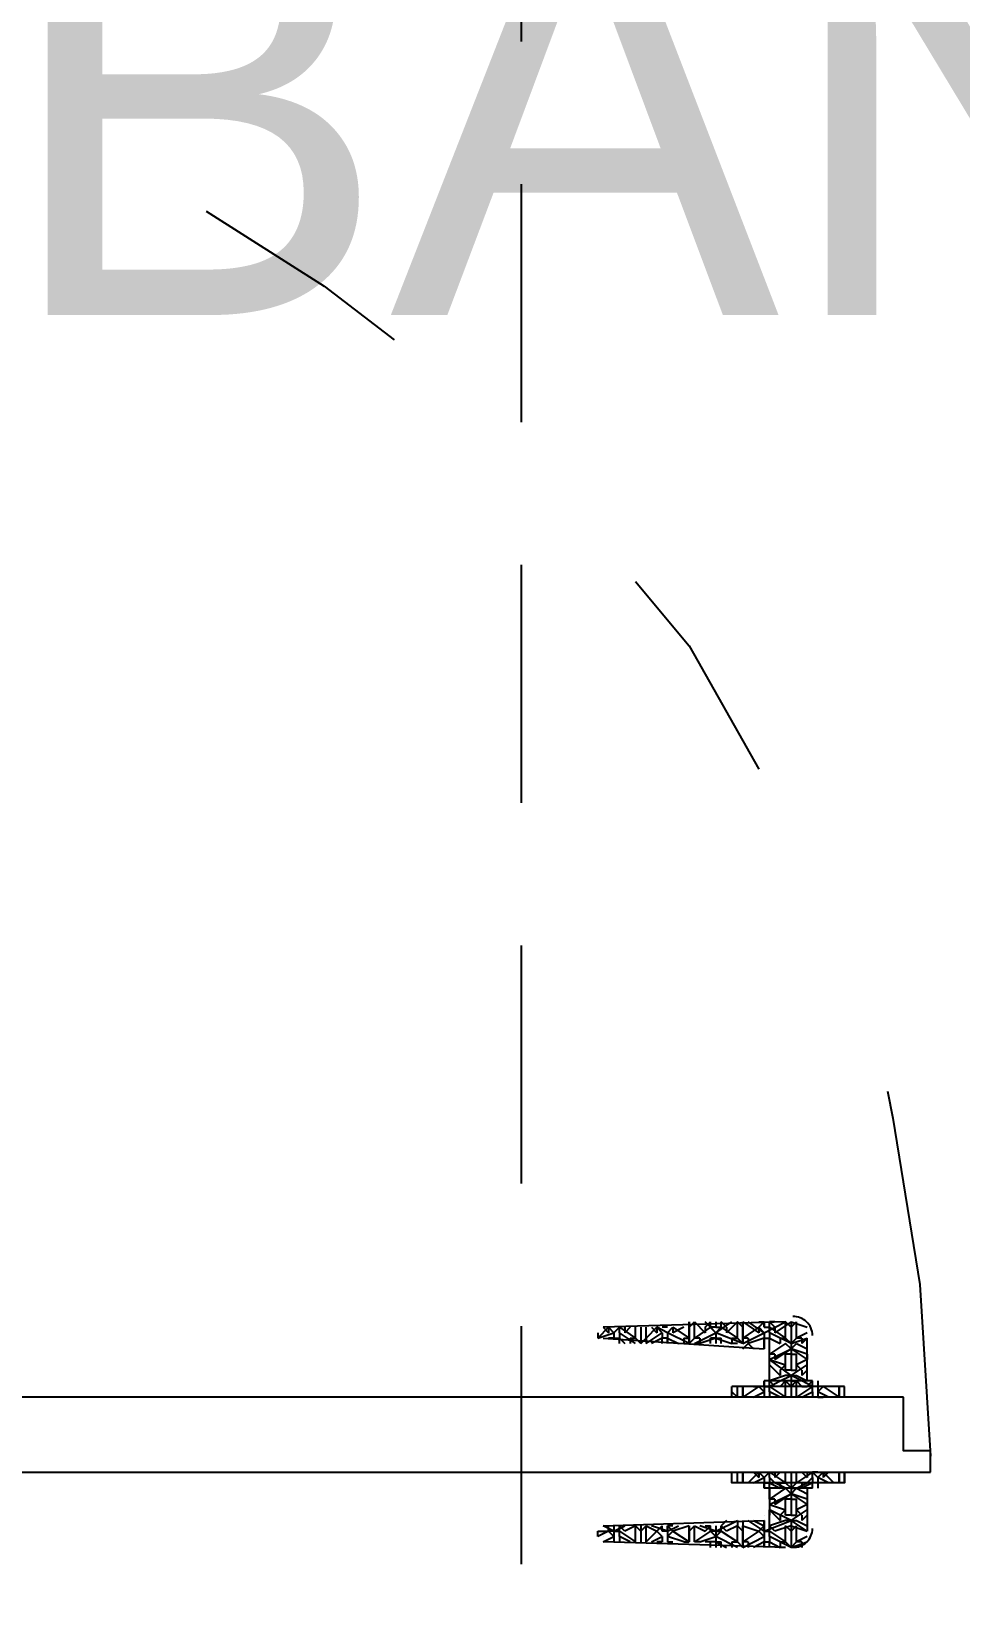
# Model space of a CAD drawing. Header units: centimetres. Extents: x -71 to 5571, y -2315 to 960.
# Drawn here: x 1711.7 to 1760.6, y 463.2 to 545.5 of the extents above; entities that cross this region are included whole.
import ezdxf
from ezdxf.enums import TextEntityAlignment as Align

# ---------------------------------------------------------------- set-up
doc = ezdxf.new("R2010")
doc.units = ezdxf.units.CM
doc.linetypes.add('AKS_SEYREK', pattern=[20, 12.5, -7.5])
for name, color, linetype in [('AKS', 8, 'AKS_SEYREK'), ('IC_DUVAR_100', 7, 'Continuous'), ('IC_KAPILAR', 7, 'Continuous'), ('ODA_ADLARI', 7, 'Continuous')]:
    doc.layers.add(name, color=color, linetype=linetype)
doc.styles.add('ARIAL_TR', font='arial.ttf')

# ---------------------------------------------------------------- blocks, each defined once
blk = doc.blocks.new('kaynak-ic-kapi')
at = {"color": 133, "linetype": 'Continuous', "lineweight": 25, "true_color": 0x6ec1dd}
for p, q in [((54328.39, 7919.031), (54328.39, 7993.181)), ((54324.442, 7991.771), (54324.442, 7920.159)), ((54324.442, 7988.67), (54323.879, 7988.67)), ((54323.879, 7988.67), (54323.879, 7982.749)), ((54324.442, 7988.67), (54323.879, 7988.67)), ((54323.879, 7988.388), (54324.442, 7988.388)), ((54324.442, 7988.388), (54323.879, 7988.388)), ((54323.879, 7987.542), (54324.442, 7988.388)), ((54324.442, 7988.67), (54324.442, 7988.67)), ((54324.442, 7988.67), (54324.442, 7988.67)), ((54324.442, 7988.388), (54324.442, 7988.388)), ((54328.953, 7988.67), (54328.39, 7988.67)), ((54328.39, 7988.388), (54328.953, 7988.388)), ((54328.953, 7988.388), (54328.39, 7988.388)), ((54323.879, 7987.824), (54323.879, 7987.542)), ((54324.16, 7987.26), (54323.879, 7987.542)), ((54323.879, 7987.542), (54323.879, 7987.542)), ((54324.442, 7987.824), (54324.16, 7987.26)), ((54324.442, 7987.26), (54324.442, 7987.542)), ((54328.39, 7987.542), (54328.953, 7988.106)), ((54328.39, 7987.824), (54328.672, 7987.542)), ((54328.672, 7987.26), (54328.39, 7987.542)), ((54328.672, 7987.26), (54328.39, 7987.542)), ((54328.39, 7987.542), (54328.672, 7987.542)), ((54320.495, 7985.851), (54320.777, 7986.696)), ((54321.059, 7986.696), (54321.341, 7986.133)), ((54321.623, 7985.851), (54321.341, 7986.696)), ((54321.341, 7986.696), (54321.623, 7986.415)), ((54323.597, 7986.696), (54321.341, 7986.696)), ((54321.623, 7986.133), (54321.905, 7986.696)), ((54322.187, 7986.696), (54321.905, 7985.851)), ((54321.905, 7985.851), (54322.469, 7986.696)), ((54322.187, 7986.696), (54322.187, 7986.696)), ((54322.187, 7986.696), (54322.469, 7986.696)), ((54322.469, 7986.696), (54322.751, 7986.133)), ((54323.033, 7986.696), (54323.315, 7986.415)), ((54323.315, 7986.133), (54323.597, 7986.696)), ((54323.597, 7987.26), (54323.879, 7987.26)), ((54323.879, 7986.696), (54323.597, 7986.978)), ((54323.879, 7986.978), (54323.597, 7986.978)), ((54323.597, 7986.978), (54323.597, 7986.978)), ((54323.597, 7986.978), (54323.597, 7984.441)), ((54323.879, 7987.26), (54323.879, 7987.26)), ((54323.879, 7987.26), (54324.442, 7987.26)), ((54323.879, 7987.26), (54323.879, 7986.978)), ((54323.879, 7987.26), (54323.879, 7987.26)), ((54323.879, 7987.26), (54323.879, 7986.978)), ((54323.879, 7987.26), (54323.879, 7987.26)), ((54324.16, 7986.978), (54323.879, 7986.978)), ((54323.879, 7986.978), (54324.442, 7986.133)), ((54323.879, 7986.978), (54323.879, 7986.978)), ((54323.879, 7986.696), (54323.879, 7986.696)), ((54323.879, 7986.415), (54323.879, 7986.696)), ((54324.16, 7987.26), (54324.442, 7987.26)), ((54324.442, 7986.415), (54324.16, 7986.978)), ((54324.16, 7986.978), (54324.442, 7986.978)), ((54324.442, 7987.26), (54324.442, 7987.26)), ((54324.442, 7987.26), (54324.442, 7987.26)), ((54324.442, 7986.978), (54324.442, 7986.978)), ((54324.442, 7986.978), (54324.442, 7986.978)), ((54324.442, 7986.978), (54324.442, 7986.978)), ((54328.39, 7987.26), (54328.39, 7987.26)), ((54328.39, 7987.26), (54328.39, 7987.26)), ((54328.39, 7987.26), (54328.39, 7986.978)), ((54328.672, 7986.978), (54328.39, 7986.978)), ((54328.39, 7986.978), (54328.953, 7986.133)), ((54328.39, 7986.696), (54328.672, 7986.696)), ((54328.39, 7986.415), (54328.672, 7986.696)), ((54328.672, 7987.26), (54328.953, 7987.26)), ((54328.672, 7987.26), (54328.953, 7987.26)), ((54328.953, 7986.696), (54328.672, 7986.978)), ((54328.672, 7986.978), (54328.953, 7986.978)), ((54328.953, 7987.26), (54329.235, 7987.26)), ((54328.953, 7987.26), (54328.953, 7987.26)), ((54328.953, 7987.26), (54328.953, 7986.978)), ((54328.953, 7987.26), (54328.953, 7987.26)), ((54328.953, 7986.978), (54328.953, 7986.978)), ((54329.235, 7986.978), (54328.953, 7986.978)), ((54328.953, 7986.978), (54329.235, 7986.415)), ((54328.953, 7986.978), (54328.953, 7986.978)), ((54329.235, 7986.978), (54329.235, 7984.441)), ((54329.235, 7986.133), (54329.517, 7986.696)), ((54329.235, 7986.696), (54331.491, 7986.696)), ((54329.799, 7986.696), (54329.517, 7985.851)), ((54329.517, 7985.851), (54330.081, 7986.696)), ((54329.799, 7986.696), (54329.799, 7986.696)), ((54329.799, 7986.696), (54330.081, 7986.696)), ((54330.081, 7986.696), (54330.363, 7986.133)), ((54330.645, 7986.696), (54330.927, 7986.415)), ((54330.927, 7986.133), (54331.209, 7986.696)), ((54331.209, 7985.851), (54331.491, 7986.696)), ((54331.491, 7986.696), (54331.491, 7986.696)), ((54331.491, 7986.696), (54331.491, 7986.696)), ((54331.773, 7986.696), (54332.055, 7986.133)), ((54332.337, 7985.851), (54332.055, 7986.696)), ((54320.777, 7985.851), (54320.495, 7986.133)), ((54321.341, 7986.133), (54320.495, 7986.133)), ((54320.495, 7985.851), (54320.495, 7985.851)), ((54320.495, 7985.851), (54320.495, 7985.851)), ((54320.777, 7985.851), (54320.495, 7985.569)), ((54320.495, 7985.851), (54321.059, 7985.005)), ((54321.623, 7985.851), (54321.059, 7984.723)), ((54321.341, 7986.415), (54321.341, 7986.133)), ((54321.341, 7986.415), (54321.623, 7986.415)), ((54321.623, 7985.851), (54321.341, 7986.133)), ((54321.623, 7985.851), (54321.341, 7985.569)), ((54321.905, 7985.851), (54321.623, 7986.133)), ((54321.905, 7985.851), (54321.623, 7985.569)), ((54322.469, 7984.723), (54321.905, 7985.851)), ((54321.905, 7985.851), (54321.905, 7985.851)), ((54321.905, 7985.851), (54321.905, 7985.851)), ((54321.905, 7985.851), (54322.469, 7985.005)), ((54322.187, 7985.851), (54322.187, 7986.133)), ((54323.033, 7986.133), (54322.187, 7986.133)), ((54322.187, 7985.851), (54322.187, 7985.569)), ((54323.033, 7986.415), (54322.751, 7986.133)), ((54323.033, 7986.415), (54323.315, 7986.415)), ((54323.033, 7985.851), (54323.033, 7986.133)), ((54323.033, 7985.851), (54323.033, 7985.569)), ((54323.315, 7985.851), (54323.315, 7986.133)), ((54323.315, 7985.851), (54323.597, 7985.851)), ((54323.315, 7985.851), (54323.597, 7985.851)), ((54323.315, 7985.851), (54323.315, 7985.569)), ((54323.315, 7985.851), (54323.597, 7985.851)), ((54323.879, 7985.851), (54323.597, 7986.133)), ((54323.879, 7986.133), (54323.597, 7986.133)), ((54323.597, 7985.851), (54323.879, 7985.851)), ((54323.879, 7985.851), (54323.597, 7985.569)), ((54323.597, 7985.851), (54323.597, 7985.569)), ((54324.442, 7986.133), (54323.879, 7986.133)), ((54323.879, 7985.851), (54324.442, 7985.851)), ((54324.442, 7986.133), (54324.442, 7986.133)), ((54328.953, 7986.133), (54328.39, 7986.133)), ((54328.39, 7985.851), (54328.953, 7985.851)), ((54328.953, 7986.415), (54328.953, 7986.133)), ((54328.953, 7986.415), (54329.235, 7986.415)), ((54329.235, 7985.851), (54328.953, 7986.133)), ((54328.953, 7986.133), (54328.953, 7986.133)), ((54328.953, 7986.133), (54328.953, 7986.133)), ((54328.953, 7985.851), (54329.235, 7985.851)), ((54329.235, 7985.851), (54328.953, 7985.569)), ((54329.235, 7986.415), (54329.235, 7986.415)), ((54329.517, 7985.851), (54329.235, 7986.133)), ((54329.235, 7985.851), (54330.645, 7985.851)), ((54329.235, 7985.851), (54329.235, 7985.569)), ((54329.235, 7985.851), (54329.235, 7985.851)), ((54329.517, 7985.851), (54329.235, 7985.569)), ((54330.081, 7984.723), (54329.517, 7985.851)), ((54329.517, 7985.851), (54329.517, 7985.851)), ((54329.517, 7985.851), (54329.517, 7985.851)), ((54329.517, 7985.851), (54330.081, 7985.005)), ((54329.799, 7985.851), (54329.799, 7986.133)), ((54330.645, 7986.133), (54329.799, 7986.133)), ((54329.799, 7985.851), (54329.799, 7985.569)), ((54330.645, 7986.415), (54330.363, 7986.133)), ((54330.645, 7986.415), (54330.927, 7986.415)), ((54330.645, 7985.851), (54330.645, 7986.133)), ((54330.645, 7985.851), (54330.645, 7985.569)), ((54330.927, 7985.851), (54330.927, 7986.133)), ((54330.927, 7985.851), (54332.337, 7985.851)), ((54330.927, 7985.851), (54331.209, 7985.851)), ((54330.927, 7985.851), (54330.927, 7985.569)), ((54330.927, 7985.851), (54331.209, 7985.851)), ((54331.491, 7985.851), (54331.209, 7986.133)), ((54332.055, 7986.133), (54331.209, 7986.133)), ((54331.491, 7985.851), (54331.209, 7985.569)), ((54331.209, 7985.851), (54331.491, 7985.005)), ((54332.337, 7985.851), (54331.773, 7984.723)), ((54332.055, 7986.415), (54332.055, 7986.133)), ((54332.055, 7986.415), (54332.337, 7986.415)), ((54332.337, 7985.851), (54332.055, 7986.133)), ((54332.337, 7985.851), (54332.055, 7985.569)), ((54321.341, 7985.569), (54320.495, 7985.569)), ((54320.495, 7985.569), (54320.777, 7975.983)), ((54320.777, 7985.005), (54320.495, 7984.723)), ((54320.495, 7985.005), (54320.495, 7984.723)), ((54320.777, 7984.723), (54321.341, 7985.569)), ((54320.777, 7985.005), (54321.059, 7985.005)), ((54321.341, 7985.287), (54321.341, 7985.569)), ((54321.341, 7985.287), (54321.623, 7985.287)), ((54321.341, 7984.723), (54321.623, 7985.287)), ((54321.623, 7985.569), (54322.187, 7984.723)), ((54323.033, 7985.569), (54322.187, 7985.569)), ((54322.187, 7985.005), (54322.187, 7984.723)), ((54322.187, 7985.005), (54322.469, 7985.005)), ((54322.469, 7984.723), (54322.751, 7985.569)), ((54323.033, 7985.287), (54322.751, 7985.569)), ((54322.751, 7984.723), (54323.315, 7985.287)), ((54323.033, 7985.287), (54323.315, 7985.287)), ((54323.315, 7985.569), (54323.597, 7984.723)), ((54323.879, 7985.569), (54323.597, 7985.569)), ((54323.597, 7985.569), (54323.879, 7985.287)), ((54323.879, 7985.005), (54323.597, 7984.723)), ((54324.442, 7985.569), (54323.879, 7985.569)), ((54323.879, 7984.723), (54324.442, 7985.569)), ((54323.879, 7985.287), (54323.879, 7985.005)), ((54323.879, 7985.005), (54323.879, 7985.005)), ((54324.442, 7985.287), (54324.16, 7984.723)), ((54324.442, 7985.569), (54324.442, 7985.569)), ((54328.953, 7985.569), (54328.39, 7985.569)), ((54328.39, 7984.723), (54328.953, 7985.569)), ((54328.39, 7985.287), (54328.672, 7985.005)), ((54328.39, 7985.005), (54328.672, 7985.005)), ((54328.953, 7985.005), (54328.672, 7984.723)), ((54329.235, 7985.569), (54328.953, 7985.005)), ((54328.953, 7985.287), (54328.953, 7985.569)), ((54328.953, 7985.569), (54328.953, 7985.569)), ((54328.953, 7985.569), (54328.953, 7985.569)), ((54328.953, 7985.287), (54329.235, 7985.287)), ((54328.953, 7984.723), (54329.235, 7985.287)), ((54329.235, 7985.569), (54329.799, 7984.723)), ((54329.235, 7985.287), (54329.235, 7985.287)), ((54329.235, 7985.287), (54329.235, 7985.287)), ((54330.645, 7985.569), (54329.799, 7985.569)), ((54329.799, 7985.005), (54329.799, 7984.723)), ((54329.799, 7985.005), (54330.081, 7985.005)), ((54330.081, 7984.723), (54330.363, 7985.569)), ((54330.645, 7985.287), (54330.363, 7985.569)), ((54330.363, 7984.723), (54330.927, 7985.287)), ((54330.645, 7985.287), (54330.927, 7985.287)), ((54330.927, 7985.569), (54331.209, 7984.723)), ((54332.055, 7985.569), (54331.209, 7985.569)), ((54331.491, 7985.005), (54331.209, 7984.723)), ((54331.491, 7984.723), (54332.055, 7985.569)), ((54331.491, 7985.005), (54331.491, 7985.005)), ((54332.055, 7985.287), (54332.055, 7985.569)), ((54332.337, 7985.569), (54332.055, 7975.983)), ((54332.055, 7985.287), (54332.337, 7985.287)), ((54332.055, 7984.723), (54332.337, 7985.287)), ((54332.337, 7985.569), (54332.337, 7985.569)), ((54332.337, 7985.569), (54332.337, 7985.287)), ((54320.777, 7984.723), (54320.495, 7984.723)), ((54320.495, 7984.441), (54320.777, 7984.441)), ((54321.059, 7984.441), (54320.495, 7983.595)), ((54320.777, 7984.159), (54320.495, 7984.441)), ((54320.777, 7984.441), (54320.495, 7984.441)), ((54320.495, 7984.159), (54320.495, 7984.441)), ((54320.495, 7983.313), (54321.059, 7984.159)), ((54320.777, 7984.441), (54320.777, 7984.723)), ((54321.059, 7984.723), (54320.777, 7984.723)), ((54320.777, 7984.441), (54320.777, 7984.441)), ((54321.059, 7984.441), (54320.777, 7984.159)), ((54320.777, 7984.159), (54321.059, 7984.159)), ((54320.777, 7984.159), (54321.341, 7983.313)), ((54321.059, 7984.723), (54321.341, 7984.723)), ((54321.059, 7984.441), (54321.905, 7984.441)), ((54321.059, 7984.441), (54321.341, 7984.441)), ((54321.341, 7984.441), (54321.341, 7984.723)), ((54322.187, 7984.723), (54321.341, 7984.723)), ((54321.341, 7984.441), (54321.341, 7984.441)), ((54321.905, 7984.441), (54321.341, 7984.441)), ((54321.341, 7984.441), (54321.623, 7983.595)), ((54321.341, 7975.983), (54321.905, 7984.441)), ((54323.597, 7984.723), (54321.905, 7984.723)), ((54321.905, 7984.441), (54321.905, 7984.441)), ((54322.187, 7984.723), (54322.187, 7984.723)), ((54322.469, 7984.723), (54322.469, 7984.723)), ((54322.751, 7984.723), (54322.751, 7984.723)), ((54323.597, 7984.723), (54322.751, 7984.723)), ((54323.879, 7984.723), (54323.597, 7984.723)), ((54323.597, 7984.723), (54323.597, 7984.723)), ((54323.597, 7984.441), (54323.879, 7984.441)), ((54323.879, 7984.441), (54323.597, 7984.441)), ((54323.879, 7984.441), (54323.879, 7984.723)), ((54323.879, 7984.441), (54323.879, 7984.723)), ((54324.16, 7984.723), (54323.879, 7984.723)), ((54323.879, 7984.441), (54324.442, 7984.441)), ((54323.879, 7984.441), (54323.879, 7984.441)), ((54323.879, 7984.441), (54323.879, 7984.159)), ((54323.879, 7984.441), (54323.879, 7984.441)), ((54324.16, 7984.441), (54323.879, 7984.159)), ((54323.879, 7984.441), (54323.879, 7984.441)), ((54323.879, 7984.159), (54323.879, 7984.159)), ((54323.879, 7983.877), (54323.879, 7984.159)), ((54323.879, 7984.159), (54324.442, 7983.313)), ((54323.879, 7984.159), (54323.879, 7984.159)), ((54324.16, 7984.723), (54324.442, 7984.723)), ((54324.442, 7983.877), (54324.16, 7984.441)), ((54324.16, 7984.441), (54324.442, 7984.441)), ((54324.442, 7984.723), (54324.442, 7984.723)), ((54324.442, 7984.723), (54324.442, 7984.723)), ((54324.442, 7984.723), (54324.442, 7984.723)), ((54324.442, 7984.441), (54324.442, 7984.441)), ((54324.442, 7984.441), (54324.442, 7984.441)), ((54324.442, 7984.441), (54324.442, 7984.441)), ((54328.39, 7984.441), (54328.39, 7984.723)), ((54328.672, 7984.723), (54328.39, 7984.723)), ((54328.39, 7984.441), (54328.39, 7984.441)), ((54328.672, 7984.441), (54328.39, 7984.159)), ((54328.39, 7984.441), (54328.39, 7984.441)), ((54328.672, 7984.441), (54328.39, 7984.159)), ((54328.39, 7984.159), (54328.672, 7984.159)), ((54328.39, 7983.877), (54328.672, 7984.159)), ((54328.39, 7984.159), (54328.953, 7983.595)), ((54328.672, 7984.723), (54328.953, 7984.723)), ((54328.672, 7984.441), (54328.953, 7984.441)), ((54328.672, 7984.441), (54328.953, 7984.441)), ((54328.953, 7984.723), (54328.953, 7984.723)), ((54328.953, 7984.441), (54328.953, 7984.723)), ((54329.235, 7984.723), (54328.953, 7984.723)), ((54328.953, 7984.441), (54329.235, 7984.441)), ((54328.953, 7984.441), (54328.953, 7984.441)), ((54328.953, 7984.441), (54328.953, 7984.441)), ((54329.235, 7984.441), (54328.953, 7984.441)), ((54328.953, 7984.441), (54328.953, 7984.159)), ((54328.953, 7984.441), (54328.953, 7984.441)), ((54328.953, 7984.159), (54328.953, 7984.159)), ((54329.799, 7984.723), (54329.235, 7984.723)), ((54329.235, 7984.723), (54330.645, 7984.723)), ((54329.799, 7984.723), (54329.799, 7984.723)), ((54330.081, 7984.723), (54330.081, 7984.723)), ((54330.363, 7984.723), (54330.363, 7984.723)), ((54331.491, 7984.723), (54330.363, 7984.723)), ((54330.645, 7984.441), (54330.645, 7984.441)), ((54331.491, 7984.441), (54330.927, 7983.595)), ((54331.491, 7984.441), (54330.927, 7984.441)), ((54330.927, 7983.877), (54331.209, 7984.441)), ((54331.209, 7975.983), (54330.927, 7984.441)), ((54331.491, 7984.159), (54331.209, 7984.441)), ((54331.209, 7983.313), (54331.491, 7984.159)), ((54331.491, 7984.441), (54331.491, 7984.723)), ((54331.773, 7984.723), (54331.491, 7984.723)), ((54331.491, 7984.441), (54331.491, 7984.441)), ((54331.773, 7984.441), (54331.491, 7984.159)), ((54331.491, 7984.159), (54331.491, 7984.159)), ((54331.491, 7984.159), (54332.055, 7983.313)), ((54331.773, 7984.723), (54332.055, 7984.723)), ((54332.337, 7983.313), (54331.773, 7984.441)), ((54331.773, 7984.441), (54332.055, 7984.441)), ((54332.055, 7984.441), (54332.055, 7984.723)), ((54332.337, 7984.723), (54332.055, 7984.723)), ((54332.055, 7984.441), (54332.055, 7984.441)), ((54332.337, 7984.441), (54332.055, 7984.441)), ((54332.055, 7984.441), (54332.337, 7983.877)), ((54320.495, 7983.313), (54321.623, 7983.313)), ((54320.495, 7983.313), (54320.495, 7983.313)), ((54320.777, 7983.313), (54320.495, 7983.313)), ((54320.777, 7983.313), (54320.495, 7983.031)), ((54321.341, 7983.313), (54320.495, 7983.313)), ((54321.341, 7983.595), (54321.341, 7983.313)), ((54321.341, 7983.595), (54321.623, 7983.595)), ((54321.623, 7983.313), (54321.341, 7983.313)), ((54321.623, 7983.313), (54321.341, 7983.031)), ((54321.623, 7983.595), (54321.905, 7983.877)), ((54321.905, 7983.313), (54321.623, 7983.595)), ((54323.879, 7983.313), (54324.442, 7983.313)), ((54324.442, 7983.313), (54323.879, 7983.313)), ((54324.442, 7983.313), (54324.442, 7983.313)), ((54328.39, 7983.313), (54328.953, 7983.313)), ((54328.953, 7983.313), (54328.39, 7983.313)), ((54330.927, 7983.313), (54332.337, 7983.313)), ((54330.927, 7983.313), (54331.209, 7983.313)), ((54331.491, 7983.313), (54331.209, 7983.313)), ((54331.491, 7983.313), (54331.209, 7983.031)), ((54332.055, 7983.313), (54331.209, 7983.313)), ((54332.055, 7983.595), (54332.055, 7983.313)), ((54332.055, 7983.595), (54332.337, 7983.595)), ((54332.337, 7983.313), (54332.055, 7983.313)), ((54332.337, 7983.313), (54332.055, 7983.031)), ((54320.495, 7983.031), (54320.495, 7983.031)), ((54321.341, 7983.031), (54320.495, 7983.031)), ((54320.495, 7983.031), (54321.059, 7982.467)), ((54320.777, 7982.467), (54320.495, 7982.185)), ((54320.777, 7982.185), (54321.341, 7983.031)), ((54320.777, 7982.467), (54321.059, 7982.467)), ((54321.341, 7982.749), (54321.341, 7983.031)), ((54321.341, 7982.749), (54321.623, 7982.749)), ((54321.341, 7981.903), (54321.623, 7982.749)), ((54321.623, 7983.031), (54321.623, 7982.749)), ((54321.623, 7982.749), (54321.623, 7982.749)), ((54324.442, 7983.031), (54323.879, 7983.031)), ((54324.442, 7982.749), (54323.879, 7982.749)), ((54324.16, 7982.749), (54324.442, 7983.031)), ((54324.442, 7983.031), (54324.442, 7983.031)), ((54328.953, 7983.031), (54328.39, 7983.031)), ((54328.953, 7982.749), (54328.953, 7982.749)), ((54331.491, 7981.903), (54330.927, 7983.031)), ((54330.927, 7983.031), (54331.209, 7983.031)), ((54330.927, 7982.467), (54331.209, 7982.185)), ((54332.055, 7983.031), (54331.209, 7983.031)), ((54331.209, 7983.031), (54331.491, 7982.467)), ((54331.491, 7982.467), (54331.209, 7982.185)), ((54331.491, 7982.185), (54332.055, 7983.031)), ((54331.491, 7982.467), (54331.491, 7982.467)), ((54332.337, 7983.031), (54331.773, 7981.903)), ((54332.055, 7982.749), (54332.055, 7983.031)), ((54332.055, 7982.749), (54332.337, 7982.749)), ((54332.055, 7981.903), (54332.337, 7982.467)), ((54320.777, 7982.185), (54320.495, 7982.185)), ((54320.495, 7982.185), (54320.495, 7982.185)), ((54320.495, 7981.903), (54320.777, 7981.903)), ((54320.777, 7981.34), (54320.495, 7981.622)), ((54320.777, 7981.622), (54320.495, 7981.622)), ((54320.495, 7981.622), (54320.495, 7981.622)), ((54320.777, 7981.903), (54320.777, 7982.185)), ((54321.059, 7981.903), (54320.777, 7982.185)), ((54320.777, 7981.903), (54320.777, 7981.622)), ((54321.059, 7981.903), (54320.777, 7981.622)), ((54320.777, 7981.622), (54321.341, 7980.776)), ((54321.059, 7981.903), (54321.623, 7981.903)), ((54321.059, 7981.903), (54321.341, 7981.903)), ((54321.059, 7981.903), (54321.341, 7981.903)), ((54321.341, 7981.903), (54321.341, 7982.185)), ((54321.623, 7982.185), (54321.341, 7982.185)), ((54321.341, 7981.903), (54321.341, 7981.622)), ((54321.341, 7981.903), (54321.623, 7981.058)), ((54321.623, 7981.622), (54321.341, 7981.622)), ((54331.491, 7982.185), (54331.209, 7982.185)), ((54331.491, 7981.903), (54331.209, 7981.058)), ((54331.491, 7981.34), (54331.209, 7981.622)), ((54331.491, 7981.622), (54331.209, 7981.622)), ((54331.209, 7981.34), (54331.209, 7981.622)), ((54331.491, 7981.903), (54331.491, 7982.185)), ((54331.773, 7981.903), (54331.491, 7982.185)), ((54331.491, 7981.903), (54331.491, 7981.622)), ((54331.773, 7981.903), (54331.491, 7981.622)), ((54331.491, 7981.622), (54332.055, 7980.776)), ((54332.055, 7981.058), (54331.773, 7981.903)), ((54331.773, 7981.903), (54332.055, 7981.903)), ((54331.773, 7981.903), (54332.055, 7981.903)), ((54332.055, 7981.903), (54332.055, 7982.185)), ((54332.337, 7982.185), (54332.055, 7982.185)), ((54332.055, 7981.903), (54332.055, 7981.622)), ((54332.055, 7981.903), (54332.055, 7981.34)), ((54332.337, 7981.622), (54332.055, 7981.622)), ((54320.495, 7980.776), (54321.059, 7981.34)), ((54320.777, 7980.494), (54320.495, 7980.776)), ((54321.341, 7980.776), (54320.495, 7980.776)), ((54320.777, 7981.34), (54321.059, 7981.34)), ((54321.341, 7981.058), (54321.341, 7980.776)), ((54321.341, 7981.058), (54321.623, 7981.058)), ((54321.623, 7980.494), (54321.341, 7980.776)), ((54321.623, 7980.776), (54321.623, 7981.058)), ((54321.623, 7980.776), (54321.623, 7980.776)), ((54331.209, 7980.776), (54331.491, 7981.34)), ((54331.209, 7980.776), (54331.209, 7980.776)), ((54331.491, 7980.494), (54331.209, 7980.776)), ((54332.055, 7980.776), (54331.209, 7980.776)), ((54331.491, 7981.34), (54331.491, 7981.34)), ((54332.055, 7981.058), (54332.055, 7980.776)), ((54332.055, 7981.058), (54332.055, 7981.058)), ((54332.055, 7980.776), (54332.055, 7980.776)), ((54320.495, 7980.494), (54321.623, 7980.494)), ((54320.777, 7980.494), (54320.495, 7980.494)), ((54321.341, 7980.494), (54320.495, 7980.494)), ((54320.777, 7979.648), (54321.341, 7980.494)), ((54320.777, 7980.212), (54321.059, 7979.648)), ((54321.623, 7980.494), (54321.341, 7980.494)), ((54321.341, 7980.212), (54321.341, 7980.494)), ((54321.341, 7980.212), (54321.623, 7980.212)), ((54321.341, 7979.366), (54321.623, 7979.93)), ((54331.209, 7980.494), (54332.055, 7980.494)), ((54331.209, 7980.494), (54331.209, 7980.494)), ((54331.491, 7980.494), (54331.209, 7980.494)), ((54332.055, 7980.494), (54331.209, 7980.494)), ((54331.209, 7980.494), (54331.491, 7979.648)), ((54331.491, 7979.366), (54331.209, 7979.93)), ((54331.491, 7979.648), (54332.055, 7980.494)), ((54332.055, 7980.212), (54331.773, 7979.366)), ((54332.055, 7980.494), (54332.055, 7980.494)), ((54332.055, 7980.212), (54332.055, 7980.494)), ((54332.055, 7980.212), (54332.055, 7980.212)), ((54321.059, 7979.366), (54320.777, 7979.648)), ((54321.059, 7979.366), (54320.777, 7979.648)), ((54320.777, 7979.648), (54320.777, 7979.648)), ((54320.777, 7979.648), (54321.059, 7979.648)), ((54320.777, 7979.366), (54320.777, 7979.366)), ((54320.777, 7979.366), (54320.777, 7979.366)), ((54320.777, 7979.366), (54320.777, 7979.084)), ((54320.777, 7979.366), (54320.777, 7979.366)), ((54321.059, 7979.084), (54320.777, 7978.802)), ((54320.777, 7979.084), (54320.777, 7979.084)), ((54321.059, 7979.366), (54321.623, 7979.366)), ((54321.059, 7979.366), (54321.341, 7979.366)), ((54321.623, 7978.238), (54321.059, 7979.084)), ((54321.059, 7979.084), (54321.341, 7979.084)), ((54321.341, 7979.366), (54321.341, 7979.366)), ((54321.341, 7979.366), (54321.341, 7979.084)), ((54321.623, 7979.366), (54321.341, 7979.366)), ((54321.623, 7979.084), (54321.341, 7979.084)), ((54321.341, 7979.084), (54321.623, 7978.52)), ((54331.491, 7979.648), (54331.209, 7979.366)), ((54331.209, 7979.648), (54331.209, 7979.366)), ((54331.491, 7979.366), (54331.209, 7978.52)), ((54331.491, 7979.366), (54331.209, 7979.366)), ((54331.491, 7978.802), (54331.209, 7979.084)), ((54331.491, 7979.084), (54331.209, 7979.084)), ((54331.209, 7979.084), (54331.209, 7979.084)), ((54331.773, 7979.366), (54331.491, 7979.648)), ((54331.491, 7979.648), (54331.491, 7979.648)), ((54331.491, 7979.366), (54331.491, 7979.366)), ((54331.491, 7979.366), (54331.491, 7979.084)), ((54331.773, 7979.084), (54331.491, 7978.802)), ((54331.773, 7979.366), (54332.055, 7979.366)), ((54332.055, 7978.52), (54331.773, 7979.084)), ((54331.773, 7979.084), (54332.055, 7979.084)), ((54332.055, 7979.366), (54332.055, 7979.648)), ((54332.055, 7979.366), (54332.055, 7979.366)), ((54332.055, 7979.366), (54332.055, 7979.366)), ((54332.055, 7979.084), (54332.055, 7979.084)), ((54332.055, 7979.084), (54332.055, 7979.084)), ((54332.055, 7979.084), (54332.055, 7978.802)), ((54320.777, 7978.802), (54321.059, 7978.802)), ((54320.777, 7978.52), (54321.059, 7978.802)), ((54320.777, 7978.802), (54321.341, 7978.238)), ((54331.209, 7978.238), (54331.491, 7978.802)), ((54331.491, 7978.802), (54331.491, 7978.802)), ((54331.491, 7978.802), (54332.055, 7978.238)), ((54321.341, 7978.238), (54320.777, 7978.238)), ((54320.777, 7977.956), (54321.623, 7977.956)), ((54321.341, 7977.674), (54320.777, 7977.674)), ((54320.777, 7976.829), (54321.341, 7977.674)), ((54321.623, 7977.674), (54321.059, 7976.829)), ((54321.623, 7977.956), (54321.341, 7978.238)), ((54321.341, 7978.238), (54321.341, 7978.238)), ((54321.341, 7978.238), (54321.623, 7978.238)), ((54321.623, 7977.956), (54321.341, 7977.674)), ((54321.341, 7977.392), (54321.341, 7977.674)), ((54331.491, 7977.956), (54331.209, 7978.238)), ((54332.055, 7978.238), (54331.209, 7978.238)), ((54331.209, 7977.956), (54332.055, 7977.956)), ((54331.491, 7977.956), (54331.209, 7977.674)), ((54332.055, 7977.674), (54331.209, 7977.674)), ((54331.209, 7977.674), (54331.491, 7977.111)), ((54331.491, 7976.829), (54332.055, 7977.674)), ((54332.055, 7978.238), (54332.055, 7978.238)), ((54332.055, 7977.674), (54332.055, 7977.674)), ((54320.777, 7977.392), (54321.059, 7977.111)), ((54320.777, 7977.111), (54321.059, 7977.111)), ((54321.059, 7976.829), (54320.777, 7976.829)), ((54321.059, 7976.829), (54321.341, 7976.829)), ((54321.341, 7977.392), (54321.623, 7977.392)), ((54321.341, 7976.829), (54321.623, 7977.111)), ((54321.341, 7976.547), (54321.341, 7976.829)), ((54321.623, 7976.829), (54321.341, 7976.829)), ((54331.491, 7976.547), (54331.209, 7977.111)), ((54331.491, 7977.111), (54331.209, 7976.829)), ((54331.491, 7976.829), (54331.209, 7976.829)), ((54331.491, 7977.111), (54331.491, 7977.111)), ((54331.491, 7976.547), (54331.491, 7976.829)), ((54331.773, 7976.829), (54331.491, 7976.829)), ((54332.055, 7977.392), (54331.773, 7976.829)), ((54331.773, 7976.829), (54332.055, 7976.829)), ((54332.055, 7976.829), (54332.055, 7976.829)), ((54320.777, 7976.547), (54320.777, 7976.547)), ((54321.059, 7976.547), (54320.777, 7976.265)), ((54320.777, 7976.547), (54320.777, 7976.547)), ((54320.777, 7976.547), (54320.777, 7976.547)), ((54321.059, 7976.547), (54320.777, 7976.265)), ((54320.777, 7976.265), (54321.059, 7976.265)), ((54320.777, 7975.983), (54321.059, 7976.265)), ((54320.777, 7976.265), (54321.341, 7975.701)), ((54321.059, 7976.547), (54321.341, 7976.547)), ((54321.059, 7976.547), (54321.341, 7976.547)), ((54321.059, 7975.983), (54321.059, 7975.983)), ((54321.341, 7976.547), (54321.341, 7976.265)), ((54321.341, 7976.547), (54321.341, 7976.265)), ((54321.341, 7976.265), (54321.341, 7976.265)), ((54321.341, 7975.983), (54321.341, 7975.983)), ((54331.491, 7976.547), (54331.209, 7975.983)), ((54331.491, 7976.265), (54331.209, 7976.265)), ((54331.491, 7976.265), (54331.209, 7976.265)), ((54331.491, 7976.547), (54331.491, 7976.265)), ((54331.773, 7976.547), (54331.491, 7976.265)), ((54331.491, 7976.265), (54331.491, 7976.265)), ((54331.491, 7975.701), (54331.491, 7976.265)), ((54331.491, 7976.265), (54331.773, 7975.701)), ((54331.491, 7975.983), (54331.491, 7975.983)), ((54332.055, 7975.983), (54331.773, 7976.547)), ((54331.773, 7976.547), (54332.055, 7976.547)), ((54331.773, 7975.983), (54331.773, 7975.983)), ((54332.055, 7976.547), (54332.055, 7976.547)), ((54321.059, 7975.701), (54321.341, 7975.701)), ((54331.773, 7975.701), (54331.491, 7975.701))]:
    blk.add_line(p, q, dxfattribs=at)
at = {"color": 7, "linetype": 'Continuous', "lineweight": 25}
for points in [[(54308.372, 7990.926), (54309.782, 7991.208), (54318.522, 7992.617), (54327.544, 7993.181)], [(54281.588, 7977.674), (54284.971, 7980.494), (54291.455, 7984.159)], [(54262.134, 7955.119), (54266.081, 7961.322), (54268.9, 7964.987)]]:
    blk.add_lwpolyline(points, dxfattribs=at)
at = {"color": 133, "linetype": 'Continuous', "lineweight": 25, "true_color": 0x6ec1dd}
for points in [[(54328.39, 7993.181), (54327.262, 7993.181), (54327.262, 7991.771), (54324.442, 7991.771)], [(54328.39, 7988.67), (54328.953, 7988.67), (54328.953, 7982.749), (54328.39, 7982.749)], [(54328.953, 7987.824), (54328.672, 7987.26), (54328.39, 7986.978)], [(54323.879, 7986.978), (54323.597, 7986.415), (54323.315, 7985.851), (54322.469, 7984.723)], [(54323.879, 7984.723), (54323.597, 7985.287), (54323.315, 7985.851), (54322.751, 7986.696)], [(54329.235, 7985.851), (54329.235, 7986.133), (54328.953, 7986.696)], [(54331.491, 7984.441), (54330.927, 7985.851), (54330.363, 7986.696)], [(54331.491, 7986.696), (54330.927, 7985.851), (54330.363, 7984.723)], [(54320.495, 7985.851), (54321.623, 7985.851), (54323.033, 7985.851)], [(54323.597, 7985.851), (54323.597, 7986.133), (54323.879, 7986.415)], [(54321.623, 7983.313), (54321.059, 7984.441), (54320.495, 7985.569)], [(54328.953, 7983.877), (54328.672, 7984.441), (54328.39, 7984.723)], [(54330.927, 7984.441), (54331.491, 7984.441), (54332.337, 7984.441)], [(54321.623, 7983.313), (54321.059, 7981.903), (54320.495, 7981.34)], [(54321.623, 7980.776), (54321.059, 7981.903), (54320.495, 7982.749)], [(54331.209, 7981.903), (54331.491, 7981.903), (54332.337, 7981.903)], [(54321.623, 7980.494), (54321.059, 7979.366), (54320.777, 7978.802)], [(54331.209, 7979.366), (54331.491, 7979.366), (54332.055, 7979.366)], [(54321.341, 7975.701), (54321.059, 7976.547), (54320.777, 7976.829)], [(54331.209, 7976.547), (54331.491, 7976.547), (54332.055, 7976.547)]]:
    blk.add_lwpolyline(points, dxfattribs=at)
for points in [[(54320.487, 7986.673), (54320.3, 7986.479), (54320.202, 7986.216), (54320.214, 7985.947)], [(54321.2, 7986.978), (54320.931, 7986.978), (54320.673, 7986.868), (54320.487, 7986.673)], [(54332.063, 7986.673), (54331.877, 7986.868), (54331.619, 7986.978), (54331.35, 7986.978)], [(54332.336, 7985.947), (54332.348, 7986.216), (54332.25, 7986.479), (54332.063, 7986.673)]]:
    blk.add_open_spline(points, degree=3, dxfattribs=at)
blk = doc.blocks.new('BOM_K01_IC_KAPI_ACIKLIK820')
at = {"layer": 'IC_KAPILAR'}
blk.add_blockref('kaynak-ic-kapi', (0, 0), dxfattribs=at)
blk = doc.blocks.new("100'LÜK 125'LİK KAPILI PANO(82'LİK) [SAG ALT]")
at = {"layer": 'IC_KAPILAR', "rotation": 270}
blk.add_blockref('BOM_K01_IC_KAPI_ACIKLIK820', (-7908.93, 54353.219), dxfattribs=at)

msp = doc.modelspace()

# ---------------------------------------------------------------- linework, layer by layer
at = {"layer": 'AKS'}
msp.add_line((1737.5, -35), (1737.5, 747), dxfattribs=at)

# ---------------------------------------------------------------- block references
at = {"layer": 'IC_DUVAR_100'}
msp.add_blockref("100'LÜK 125'LİK KAPILI PANO(82'LİK) [SAG ALT]", (1674.75, 445), dxfattribs=at)

# ---------------------------------------------------------------- texts
at = {"layer": 'ODA_ADLARI', "style": 'ARIAL_TR'}
msp.add_text('BANYO', height=22, dxfattribs=at).set_placement((1763.875, 541.625), align=Align.MIDDLE_CENTER)

doc.saveas('drawing.dxf')
